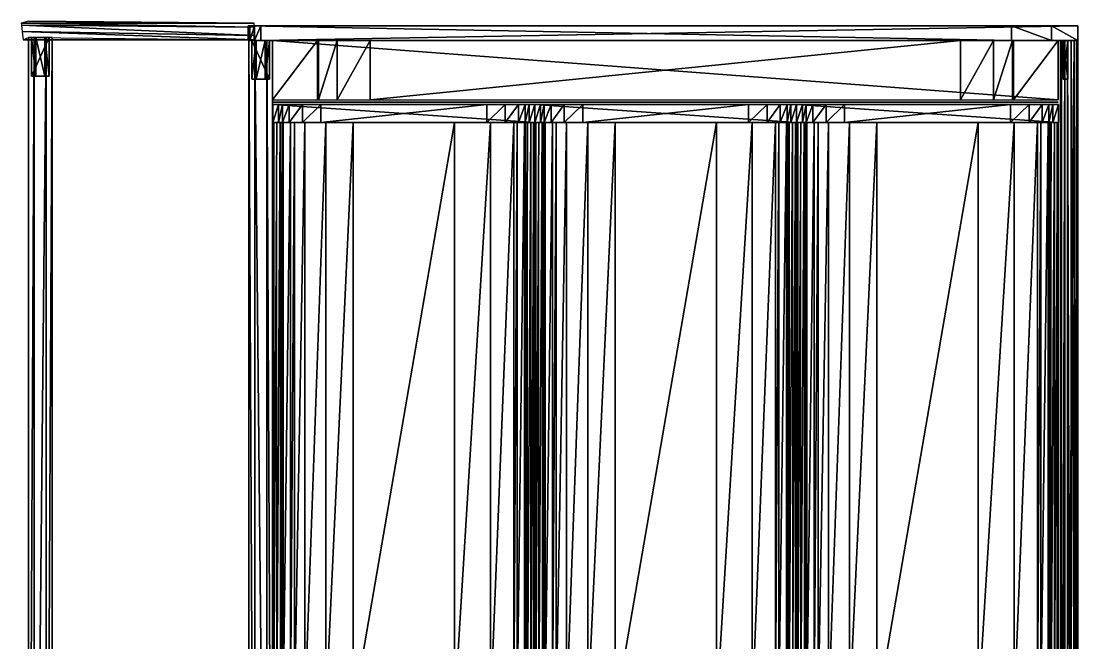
# Model space of a CAD drawing. Extents: x -2 to 354, y -420 to 0.
# Drawn here: x -2.4 to 354.2, y -209.9 to 0 of the extents above; entities that cross this region are included whole.
import ezdxf

# ---------------------------------------------------------------- set-up
doc = ezdxf.new("R2010")
doc.units = 0
doc.layers.get('0').update_dxf_attribs({"linetype": 'CONTINUOUS'})
doc.layers.add('CINZA', color=253, linetype='CONTINUOUS')
doc.layers.add('PRETO', color=253, linetype='CONTINUOUS')

# ---------------------------------------------------------------- blocks, each defined once
blk = doc.blocks.new('FGFGF')
at = {"layer": 'CINZA'}
for points in [[(8.13, -777.34, 58.08), (8.13, -578.74, 58.08), (8, -578.74, 57.09), (8.13, -777.34, 58.08)], [(8.42, -578.74, 57.09), (8.42, -777.34, 57.09), (8.29, -578.74, 58.08), (8.42, -578.74, 57.09)], [(8.29, -578.74, 58.08), (8.42, -777.34, 57.09), (8.29, -777.34, 58.08), (8.29, -578.74, 58.08)], [(8.29, -777.34, 58.08), (8.29, -578.74, 58.08), (8.58, -578.74, 59.19), (8.29, -777.34, 58.08)], [(8.29, -777.34, 58.08), (8.58, -578.74, 59.19), (8.58, -777.34, 59.19), (8.29, -777.34, 58.08)], [(8.58, -578.74, 59.19), (8.58, -777.34, 59.19), (9.57, -578.74, 59.77), (8.58, -578.74, 59.19)], [(9.57, -578.74, 59.77), (8.58, -777.34, 59.19), (9.57, -777.34, 59.77), (9.57, -578.74, 59.77)], [(9.57, -777.34, 59.77), (9.57, -578.74, 59.77), (10.7, -578.74, 59.91), (9.57, -777.34, 59.77)], [(9.57, -777.34, 59.77), (10.7, -578.74, 59.91), (10.7, -777.34, 59.91), (9.57, -777.34, 59.77)], [(10.7, -578.74, 59.91), (10.7, -777.34, 59.91), (11.3, -578.74, 59.71), (10.7, -578.74, 59.91)], [(11.3, -578.74, 59.71), (10.7, -777.34, 59.91), (11.3, -777.34, 59.71), (11.3, -578.74, 59.71)], [(11.3, -578.74, 59.71), (11.3, -777.34, 59.71), (11.69, -578.74, 59.04), (11.3, -578.74, 59.71)], [(11.69, -578.74, 59.04), (11.3, -777.34, 59.71), (11.69, -777.34, 59.04), (11.69, -578.74, 59.04)], [(11.69, -578.74, 59.04), (11.69, -777.34, 59.04), (14.17, -578.74, 40.79), (11.69, -578.74, 59.04)], [(14.17, -578.74, 40.79), (11.69, -777.34, 59.04), (14.17, -777.34, 40.79), (14.17, -578.74, 40.79)], [(14.17, -578.74, 40.79), (14.17, -777.34, 40.79), (15.49, -578.74, 31.09), (14.17, -578.74, 40.79)], [(15.49, -578.74, 31.09), (14.17, -777.34, 40.79), (15.49, -777.34, 31.09), (15.49, -578.74, 31.09)], [(15.49, -578.74, 31.09), (15.49, -777.34, 31.09), (18.96, -578.74, 22.27), (15.49, -578.74, 31.09)], [(18.96, -578.74, 22.27), (15.49, -777.34, 31.09), (18.96, -777.34, 22.27), (18.96, -578.74, 22.27)], [(18.96, -578.74, 22.27), (18.96, -777.34, 22.27), (26.1, -578.74, 16.03), (18.96, -578.74, 22.27)], [(26.1, -578.74, 16.03), (18.96, -777.34, 22.27), (26.1, -777.34, 16.03), (26.1, -578.74, 16.03)], [(26.1, -578.74, 16.03), (26.1, -777.34, 16.03), (35.31, -578.74, 13.79), (26.1, -578.74, 16.03)], [(35.31, -578.74, 13.79), (26.1, -777.34, 16.03), (35.31, -777.34, 13.79), (35.31, -578.74, 13.79)], [(35.31, -578.74, 13.79), (35.31, -777.34, 13.79), (69.51, -578.74, 13.79), (35.31, -578.74, 13.79)], [(69.51, -578.74, 13.79), (35.31, -777.34, 13.79), (69.51, -777.34, 13.79), (69.51, -578.74, 13.79)], [(69.51, -578.74, 13.79), (69.51, -777.34, 13.79), (81.63, -578.74, 17.94), (69.51, -578.74, 13.79)], [(81.63, -578.74, 17.94), (69.51, -777.34, 13.79), (81.63, -777.34, 17.94), (81.63, -578.74, 17.94)], [(81.63, -578.74, 17.94), (81.63, -777.34, 17.94), (89.52, -578.74, 28.02), (81.63, -578.74, 17.94)], [(89.52, -578.74, 28.02), (81.63, -777.34, 17.94), (89.52, -777.34, 28.03), (89.52, -578.74, 28.02)], [(89.52, -578.74, 28.02), (89.52, -777.34, 28.03), (90.65, -578.74, 40.79), (89.52, -578.74, 28.02)], [(90.65, -578.74, 40.79), (89.52, -777.34, 28.03), (90.65, -777.34, 40.79), (90.65, -578.74, 40.79)], [(90.65, -578.74, 40.79), (90.65, -777.34, 40.79), (93.13, -578.74, 59.04), (90.65, -578.74, 40.79)], [(93.13, -578.74, 59.04), (90.65, -777.34, 40.79), (93.13, -777.34, 59.04), (93.13, -578.74, 59.04)], [(93.13, -578.74, 59.04), (93.13, -777.34, 59.04), (93.52, -578.74, 59.71), (93.13, -578.74, 59.04)], [(93.52, -578.74, 59.71), (93.13, -777.34, 59.04), (93.52, -777.34, 59.71), (93.52, -578.74, 59.71)], [(93.52, -578.74, 59.71), (93.52, -777.34, 59.71), (94.12, -578.74, 59.91), (93.52, -578.74, 59.71)], [(94.12, -578.74, 59.91), (93.52, -777.34, 59.71), (94.12, -777.34, 59.91), (94.12, -578.74, 59.91)], [(94.12, -777.34, 59.91), (94.12, -578.74, 59.91), (95.25, -578.74, 59.77), (94.12, -777.34, 59.91)], [(94.12, -777.34, 59.91), (95.25, -578.74, 59.77), (95.25, -777.34, 59.77), (94.12, -777.34, 59.91)], [(95.25, -777.34, 59.77), (95.25, -578.74, 59.77), (96.18, -578.74, 59.27), (95.25, -777.34, 59.77)], [(96.18, -578.74, 59.27), (95.25, -777.34, 59.77), (96.18, -777.34, 59.27), (96.18, -578.74, 59.27)], [(96.18, -777.34, 59.27), (96.18, -578.74, 59.27), (96.53, -578.74, 58.08), (96.18, -777.34, 59.27)], [(96.18, -777.34, 59.27), (96.53, -578.74, 58.08), (96.53, -777.34, 58.08), (96.18, -777.34, 59.27)], [(96.53, -777.34, 58.08), (96.53, -578.74, 58.08), (96.4, -578.74, 57.09), (96.53, -777.34, 58.08)], [(96.53, -777.34, 58.08), (96.4, -578.74, 57.09), (96.4, -777.34, 57.09), (96.53, -777.34, 58.08)], [(96.81, -777.34, 57.09), (96.81, -578.74, 57.09), (96.68, -578.74, 58.08), (96.81, -777.34, 57.09)], [(96.68, -578.74, 58.08), (96.81, -777.34, 57.09), (96.68, -777.34, 58.08), (96.68, -578.74, 58.08)], [(96.68, -777.34, 58.08), (96.68, -578.74, 58.08), (96.97, -578.74, 59.19), (96.68, -777.34, 58.08)], [(96.68, -777.34, 58.08), (96.97, -578.74, 59.19), (96.97, -777.34, 59.19), (96.68, -777.34, 58.08)], [(96.97, -578.74, 59.19), (96.97, -777.34, 59.19), (97.96, -578.74, 59.77), (96.97, -578.74, 59.19)], [(97.96, -578.74, 59.77), (96.97, -777.34, 59.19), (97.96, -777.34, 59.77), (97.96, -578.74, 59.77)], [(97.96, -777.34, 59.77), (97.96, -578.74, 59.77), (99.09, -578.74, 59.91), (97.96, -777.34, 59.77)], [(97.96, -777.34, 59.77), (99.09, -578.74, 59.91), (99.09, -777.34, 59.91), (97.96, -777.34, 59.77)], [(99.09, -578.74, 59.91), (99.09, -777.34, 59.91), (99.69, -578.74, 59.71), (99.09, -578.74, 59.91)], [(99.69, -578.74, 59.71), (99.09, -777.34, 59.91), (99.69, -777.34, 59.71), (99.69, -578.74, 59.71)], [(99.69, -578.74, 59.71), (99.69, -777.34, 59.71), (100.08, -578.74, 59.04), (99.69, -578.74, 59.71)], [(100.08, -578.74, 59.04), (99.69, -777.34, 59.71), (100.08, -777.34, 59.04), (100.08, -578.74, 59.04)], [(100.08, -578.74, 59.04), (100.08, -777.34, 59.04), (102.56, -578.74, 40.79), (100.08, -578.74, 59.04)], [(102.56, -578.74, 40.79), (100.08, -777.34, 59.04), (102.56, -777.34, 40.79), (102.56, -578.74, 40.79)], [(102.56, -578.74, 40.79), (102.56, -777.34, 40.79), (103.88, -578.74, 31.09), (102.56, -578.74, 40.79)], [(103.88, -578.74, 31.09), (102.56, -777.34, 40.79), (103.88, -777.34, 31.09), (103.88, -578.74, 31.09)], [(103.88, -578.74, 31.09), (103.88, -777.34, 31.09), (107.35, -578.74, 22.27), (103.88, -578.74, 31.09)], [(107.35, -578.74, 22.27), (103.88, -777.34, 31.09), (107.35, -777.34, 22.27), (107.35, -578.74, 22.27)], [(107.35, -578.74, 22.27), (107.35, -777.34, 22.27), (114.49, -578.74, 16.03), (107.35, -578.74, 22.27)], [(114.49, -578.74, 16.03), (107.35, -777.34, 22.27), (114.49, -777.34, 16.03), (114.49, -578.74, 16.03)], [(114.49, -578.74, 16.03), (114.49, -777.34, 16.03), (123.7, -578.74, 13.79), (114.49, -578.74, 16.03)], [(123.7, -578.74, 13.79), (114.49, -777.34, 16.03), (123.7, -777.34, 13.79), (123.7, -578.74, 13.79)], [(123.7, -578.74, 13.79), (123.7, -777.34, 13.79), (157.9, -578.74, 13.79), (123.7, -578.74, 13.79)], [(157.9, -578.74, 13.79), (123.7, -777.34, 13.79), (157.9, -777.34, 13.79), (157.9, -578.74, 13.79)], [(157.9, -578.74, 13.79), (157.9, -777.34, 13.79), (170.02, -578.74, 17.94), (157.9, -578.74, 13.79)], [(170.02, -578.74, 17.94), (157.9, -777.34, 13.79), (170.02, -777.34, 17.94), (170.02, -578.74, 17.94)], [(170.02, -578.74, 17.94), (170.02, -777.34, 17.94), (177.91, -578.74, 28.02), (170.02, -578.74, 17.94)], [(177.91, -578.74, 28.02), (170.02, -777.34, 17.94), (177.91, -777.34, 28.03), (177.91, -578.74, 28.02)], [(177.91, -578.74, 28.02), (177.91, -777.34, 28.03), (179.04, -578.74, 40.79), (177.91, -578.74, 28.02)], [(179.04, -578.74, 40.79), (177.91, -777.34, 28.03), (179.04, -777.34, 40.79), (179.04, -578.74, 40.79)], [(179.04, -578.74, 40.79), (179.04, -777.34, 40.79), (181.52, -578.74, 59.04), (179.04, -578.74, 40.79)], [(181.52, -578.74, 59.04), (179.04, -777.34, 40.79), (181.52, -777.34, 59.04), (181.52, -578.74, 59.04)], [(181.52, -578.74, 59.04), (181.52, -777.34, 59.04), (181.91, -578.74, 59.71), (181.52, -578.74, 59.04)], [(181.52, -777.34, 59.04), (181.91, -578.74, 59.71), (181.91, -777.34, 59.71), (181.52, -777.34, 59.04)], [(181.91, -578.74, 59.71), (181.91, -777.34, 59.71), (182.51, -578.74, 59.91), (181.91, -578.74, 59.71)], [(181.91, -777.34, 59.71), (182.51, -578.74, 59.91), (182.51, -777.34, 59.91), (181.91, -777.34, 59.71)], [(182.51, -777.34, 59.91), (182.51, -578.74, 59.91), (183.64, -578.74, 59.77), (182.51, -777.34, 59.91)], [(182.51, -777.34, 59.91), (183.64, -578.74, 59.77), (183.64, -777.34, 59.77), (182.51, -777.34, 59.91)], [(183.64, -578.74, 59.77), (183.64, -777.34, 59.77), (184.57, -578.74, 59.27), (183.64, -578.74, 59.77)], [(184.57, -578.74, 59.27), (183.64, -777.34, 59.77), (184.57, -777.34, 59.27), (184.57, -578.74, 59.27)], [(184.57, -777.34, 59.27), (184.57, -578.74, 59.27), (184.92, -578.74, 58.08), (184.57, -777.34, 59.27)], [(184.57, -777.34, 59.27), (184.92, -578.74, 58.08), (184.92, -777.34, 58.08), (184.57, -777.34, 59.27)], [(184.92, -777.34, 58.08), (184.92, -578.74, 58.08), (184.79, -578.74, 57.09), (184.92, -777.34, 58.08)], [(184.79, -578.74, 57.09), (184.92, -777.34, 58.08), (184.79, -777.34, 57.09), (184.79, -578.74, 57.09)], [(185.21, -578.74, 57.09), (185.21, -777.34, 57.09), (185.08, -578.74, 58.08), (185.21, -578.74, 57.09)], [(185.08, -578.74, 58.08), (185.21, -777.34, 57.09), (185.08, -777.34, 58.08), (185.08, -578.74, 58.08)], [(185.08, -777.34, 58.08), (185.08, -578.74, 58.08), (185.37, -578.74, 59.19), (185.08, -777.34, 58.08)], [(185.08, -777.34, 58.08), (185.37, -578.74, 59.19), (185.37, -777.34, 59.19), (185.08, -777.34, 58.08)], [(185.37, -578.74, 59.19), (185.37, -777.34, 59.19), (186.36, -578.74, 59.77), (185.37, -578.74, 59.19)], [(186.36, -578.74, 59.77), (185.37, -777.34, 59.19), (186.36, -777.34, 59.77), (186.36, -578.74, 59.77)], [(186.36, -777.34, 59.77), (186.36, -578.74, 59.77), (187.49, -578.74, 59.91), (186.36, -777.34, 59.77)], [(186.36, -777.34, 59.77), (187.49, -578.74, 59.91), (187.49, -777.34, 59.91), (186.36, -777.34, 59.77)], [(187.49, -578.74, 59.91), (187.49, -777.34, 59.91), (188.09, -578.74, 59.71), (187.49, -578.74, 59.91)], [(188.09, -578.74, 59.71), (187.49, -777.34, 59.91), (188.09, -777.34, 59.71), (188.09, -578.74, 59.71)], [(188.09, -578.74, 59.71), (188.09, -777.34, 59.71), (188.48, -578.74, 59.04), (188.09, -578.74, 59.71)], [(188.48, -578.74, 59.04), (188.09, -777.34, 59.71), (188.48, -777.34, 59.04), (188.48, -578.74, 59.04)], [(188.48, -578.74, 59.04), (188.48, -777.34, 59.04), (190.96, -578.74, 40.79), (188.48, -578.74, 59.04)], [(190.96, -578.74, 40.79), (188.48, -777.34, 59.04), (190.96, -777.34, 40.79), (190.96, -578.74, 40.79)], [(190.96, -578.74, 40.79), (190.96, -777.34, 40.79), (192.28, -578.74, 31.09), (190.96, -578.74, 40.79)], [(192.28, -578.74, 31.09), (190.96, -777.34, 40.79), (192.28, -777.34, 31.09), (192.28, -578.74, 31.09)], [(192.28, -578.74, 31.09), (192.28, -777.34, 31.09), (195.75, -578.74, 22.27), (192.28, -578.74, 31.09)], [(195.75, -578.74, 22.27), (192.28, -777.34, 31.09), (195.75, -777.34, 22.27), (195.75, -578.74, 22.27)], [(195.75, -578.74, 22.27), (195.75, -777.34, 22.27), (202.89, -578.74, 16.03), (195.75, -578.74, 22.27)], [(202.89, -578.74, 16.03), (195.75, -777.34, 22.27), (202.89, -777.34, 16.03), (202.89, -578.74, 16.03)], [(202.89, -578.74, 16.03), (202.89, -777.34, 16.03), (212.1, -578.74, 13.79), (202.89, -578.74, 16.03)], [(212.1, -578.74, 13.79), (202.89, -777.34, 16.03), (212.1, -777.34, 13.79), (212.1, -578.74, 13.79)], [(212.1, -578.74, 13.79), (212.1, -777.34, 13.79), (246.3, -578.74, 13.79), (212.1, -578.74, 13.79)], [(246.3, -578.74, 13.79), (212.1, -777.34, 13.79), (246.3, -777.34, 13.79), (246.3, -578.74, 13.79)], [(246.3, -578.74, 13.79), (246.3, -777.34, 13.79), (258.42, -578.74, 17.94), (246.3, -578.74, 13.79)], [(258.42, -578.74, 17.94), (246.3, -777.34, 13.79), (258.42, -777.34, 17.94), (258.42, -578.74, 17.94)], [(258.42, -578.74, 17.94), (258.42, -777.34, 17.94), (266.31, -578.74, 28.02), (258.42, -578.74, 17.94)], [(266.31, -578.74, 28.02), (258.42, -777.34, 17.94), (266.31, -777.34, 28.03), (266.31, -578.74, 28.02)], [(266.31, -578.74, 28.02), (266.31, -777.34, 28.03), (267.44, -578.74, 40.79), (266.31, -578.74, 28.02)], [(267.44, -578.74, 40.79), (266.31, -777.34, 28.03), (267.44, -777.34, 40.79), (267.44, -578.74, 40.79)], [(267.44, -578.74, 40.79), (267.44, -777.34, 40.79), (269.92, -578.74, 59.04), (267.44, -578.74, 40.79)], [(269.92, -578.74, 59.04), (267.44, -777.34, 40.79), (269.92, -777.34, 59.04), (269.92, -578.74, 59.04)], [(269.92, -578.74, 59.04), (269.92, -777.34, 59.04), (270.31, -578.74, 59.71), (269.92, -578.74, 59.04)], [(270.31, -578.74, 59.71), (269.92, -777.34, 59.04), (270.31, -777.34, 59.71), (270.31, -578.74, 59.71)], [(270.31, -578.74, 59.71), (270.31, -777.34, 59.71), (270.91, -578.74, 59.91), (270.31, -578.74, 59.71)], [(270.91, -578.74, 59.91), (270.31, -777.34, 59.71), (270.91, -777.34, 59.91), (270.91, -578.74, 59.91)], [(270.91, -777.34, 59.91), (270.91, -578.74, 59.91), (272.04, -578.74, 59.77), (270.91, -777.34, 59.91)], [(270.91, -777.34, 59.91), (272.04, -578.74, 59.77), (272.04, -777.34, 59.77), (270.91, -777.34, 59.91)], [(272.04, -777.34, 59.77), (272.04, -578.74, 59.77), (272.97, -578.74, 59.27), (272.04, -777.34, 59.77)], [(272.97, -578.74, 59.27), (272.04, -777.34, 59.77), (272.97, -777.34, 59.27), (272.97, -578.74, 59.27)], [(272.97, -777.34, 59.27), (272.97, -578.74, 59.27), (273.32, -578.74, 58.08), (272.97, -777.34, 59.27)], [(272.97, -777.34, 59.27), (273.32, -578.74, 58.08), (273.32, -777.34, 58.08), (272.97, -777.34, 59.27)], [(273.32, -777.34, 58.08), (273.32, -578.74, 58.08), (273.19, -578.74, 57.09), (273.32, -777.34, 58.08)], [(273.32, -777.34, 58.08), (273.19, -578.74, 57.09), (273.19, -777.34, 57.09), (273.32, -777.34, 58.08)]]:
    blk.add_3dface(points, dxfattribs=at)
at = {"layer": 'PRETO'}
for points in [[(8.21, -572.74, 54.2), (96.61, -572.74, 54.2), (10.15, -572.74, 40.37), (8.21, -572.74, 54.2)], [(8.21, -572.74, 60.3), (96.61, -572.74, 60.3), (96.61, -572.74, 54.2), (8.21, -572.74, 60.3)], [(8.21, -572.74, 60.3), (96.61, -572.74, 54.2), (8.21, -572.74, 54.2), (8.21, -572.74, 60.3)], [(8.21, -578.74, 60.3), (8.21, -572.74, 60.3), (8.21, -572.74, 54.2), (8.21, -578.74, 60.3)], [(8.21, -578.74, 60.3), (8.21, -572.74, 54.2), (8.21, -578.74, 54.2), (8.21, -578.74, 60.3)], [(8.21, -578.74, 54.2), (8.21, -572.74, 54.2), (10.15, -572.74, 40.37), (8.21, -578.74, 54.2)], [(8.21, -578.74, 54.2), (10.15, -572.74, 40.37), (10.15, -578.74, 40.37), (8.21, -578.74, 54.2)], [(96.61, -578.74, 60.3), (96.61, -572.74, 60.3), (8.21, -572.74, 60.3), (96.61, -578.74, 60.3)], [(96.61, -578.74, 60.3), (8.21, -572.74, 60.3), (8.21, -578.74, 60.3), (96.61, -578.74, 60.3)], [(8.21, -578.74, 54.2), (8.21, -572.74, 54.2), (8.21, -572.74, 60.3), (8.21, -578.74, 54.2)], [(8.21, -578.74, 54.2), (8.21, -572.74, 60.3), (8.21, -578.74, 60.3), (8.21, -578.74, 54.2)], [(10.15, -572.74, 40.37), (94.67, -572.74, 40.37), (93.38, -572.74, 31.2), (10.15, -572.74, 40.37)], [(10.15, -572.74, 40.37), (93.38, -572.74, 31.2), (11.44, -572.74, 31.2), (10.15, -572.74, 40.37)], [(10.15, -572.74, 40.37), (96.61, -572.74, 54.2), (94.67, -572.74, 40.37), (10.15, -572.74, 40.37)], [(10.15, -578.74, 40.37), (10.15, -572.74, 40.37), (11.44, -572.74, 31.2), (10.15, -578.74, 40.37)], [(10.15, -578.74, 40.37), (11.44, -572.74, 31.2), (11.44, -578.74, 31.2), (10.15, -578.74, 40.37)], [(11.44, -578.74, 31.2), (11.44, -572.74, 31.2), (13.72, -572.74, 23.71), (11.44, -578.74, 31.2)], [(11.44, -578.74, 31.2), (13.72, -572.74, 23.71), (13.72, -578.74, 23.71), (11.44, -578.74, 31.2)], [(11.44, -572.74, 31.2), (93.38, -572.74, 31.2), (13.72, -572.74, 23.71), (11.44, -572.74, 31.2)], [(13.72, -578.74, 23.71), (13.72, -572.74, 23.71), (18.18, -572.74, 17.28), (13.72, -578.74, 23.71)], [(13.72, -578.74, 23.71), (18.18, -572.74, 17.28), (18.18, -578.74, 17.28), (13.72, -578.74, 23.71)], [(13.72, -572.74, 23.71), (93.38, -572.74, 31.2), (91.1, -572.74, 23.71), (13.72, -572.74, 23.71)], [(13.72, -572.74, 23.71), (91.1, -572.74, 23.71), (18.18, -572.74, 17.28), (13.72, -572.74, 23.71)], [(18.18, -578.74, 17.28), (18.18, -572.74, 17.28), (24.41, -572.74, 12.54), (18.18, -578.74, 17.28)], [(18.18, -578.74, 17.28), (24.41, -572.74, 12.54), (24.41, -578.74, 12.54), (18.18, -578.74, 17.28)], [(18.18, -572.74, 17.28), (91.1, -572.74, 23.71), (86.64, -572.74, 17.28), (18.18, -572.74, 17.28)], [(18.18, -572.74, 17.28), (86.64, -572.74, 17.28), (24.41, -572.74, 12.54), (18.18, -572.74, 17.28)], [(24.41, -578.74, 12.54), (24.41, -572.74, 12.54), (80.41, -572.74, 12.54), (24.41, -578.74, 12.54)], [(24.41, -578.74, 12.54), (80.41, -572.74, 12.54), (80.41, -578.74, 12.54), (24.41, -578.74, 12.54)], [(24.41, -572.74, 12.54), (86.64, -572.74, 17.28), (80.41, -572.74, 12.54), (24.41, -572.74, 12.54)], [(80.41, -578.74, 12.54), (80.41, -572.74, 12.54), (86.64, -572.74, 17.28), (80.41, -578.74, 12.54)], [(80.41, -578.74, 12.54), (86.64, -572.74, 17.28), (86.64, -578.74, 17.28), (80.41, -578.74, 12.54)], [(86.64, -578.74, 17.28), (86.64, -572.74, 17.28), (91.1, -572.74, 23.71), (86.64, -578.74, 17.28)], [(86.64, -578.74, 17.28), (91.1, -572.74, 23.71), (91.1, -578.74, 23.71), (86.64, -578.74, 17.28)], [(91.1, -578.74, 23.71), (91.1, -572.74, 23.71), (93.38, -572.74, 31.2), (91.1, -578.74, 23.71)], [(91.1, -578.74, 23.71), (93.38, -572.74, 31.2), (93.38, -578.74, 31.2), (91.1, -578.74, 23.71)], [(93.38, -578.74, 31.2), (93.38, -572.74, 31.2), (94.67, -572.74, 40.37), (93.38, -578.74, 31.2)], [(93.38, -578.74, 31.2), (94.67, -572.74, 40.37), (94.67, -578.74, 40.37), (93.38, -578.74, 31.2)], [(94.67, -578.74, 40.37), (94.67, -572.74, 40.37), (96.61, -572.74, 54.2), (94.67, -578.74, 40.37)], [(94.67, -578.74, 40.37), (96.61, -572.74, 54.2), (96.61, -578.74, 54.2), (94.67, -578.74, 40.37)], [(96.6, -572.74, 54.2), (185, -572.74, 54.2), (98.54, -572.74, 40.37), (96.6, -572.74, 54.2)], [(96.6, -572.74, 60.3), (185, -572.74, 60.3), (185, -572.74, 54.2), (96.6, -572.74, 60.3)], [(96.6, -572.74, 60.3), (185, -572.74, 54.2), (96.6, -572.74, 54.2), (96.6, -572.74, 60.3)], [(96.6, -578.74, 54.2), (96.6, -572.74, 54.2), (96.6, -572.74, 60.3), (96.6, -578.74, 54.2)], [(96.6, -578.74, 54.2), (96.6, -572.74, 60.3), (96.6, -578.74, 60.3), (96.6, -578.74, 54.2)], [(96.6, -578.74, 60.3), (96.6, -572.74, 60.3), (96.6, -572.74, 54.2), (96.6, -578.74, 60.3)], [(96.6, -578.74, 60.3), (96.6, -572.74, 54.2), (96.6, -578.74, 54.2), (96.6, -578.74, 60.3)], [(96.6, -578.74, 54.2), (96.6, -572.74, 54.2), (98.54, -572.74, 40.37), (96.6, -578.74, 54.2)], [(96.6, -578.74, 54.2), (98.54, -572.74, 40.37), (98.54, -578.74, 40.37), (96.6, -578.74, 54.2)], [(185, -578.74, 60.3), (185, -572.74, 60.3), (96.6, -572.74, 60.3), (185, -578.74, 60.3)], [(185, -578.74, 60.3), (96.6, -572.74, 60.3), (96.6, -578.74, 60.3), (185, -578.74, 60.3)], [(96.61, -578.74, 54.2), (96.61, -572.74, 54.2), (96.61, -572.74, 60.3), (96.61, -578.74, 54.2)], [(96.61, -578.74, 54.2), (96.61, -572.74, 60.3), (96.61, -578.74, 60.3), (96.61, -578.74, 54.2)], [(98.54, -572.74, 40.37), (183.06, -572.74, 40.37), (181.77, -572.74, 31.2), (98.54, -572.74, 40.37)], [(98.54, -572.74, 40.37), (181.77, -572.74, 31.2), (99.83, -572.74, 31.2), (98.54, -572.74, 40.37)], [(98.54, -572.74, 40.37), (185, -572.74, 54.2), (183.06, -572.74, 40.37), (98.54, -572.74, 40.37)], [(98.54, -578.74, 40.37), (98.54, -572.74, 40.37), (99.83, -572.74, 31.2), (98.54, -578.74, 40.37)], [(98.54, -578.74, 40.37), (99.83, -572.74, 31.2), (99.83, -578.74, 31.2), (98.54, -578.74, 40.37)], [(99.83, -578.74, 31.2), (99.83, -572.74, 31.2), (102.11, -572.74, 23.71), (99.83, -578.74, 31.2)], [(99.83, -578.74, 31.2), (102.11, -572.74, 23.71), (102.11, -578.74, 23.71), (99.83, -578.74, 31.2)], [(99.83, -572.74, 31.2), (181.77, -572.74, 31.2), (102.11, -572.74, 23.71), (99.83, -572.74, 31.2)], [(102.11, -578.74, 23.71), (102.11, -572.74, 23.71), (106.57, -572.74, 17.28), (102.11, -578.74, 23.71)], [(102.11, -578.74, 23.71), (106.57, -572.74, 17.28), (106.57, -578.74, 17.28), (102.11, -578.74, 23.71)], [(102.11, -572.74, 23.71), (181.77, -572.74, 31.2), (179.49, -572.74, 23.71), (102.11, -572.74, 23.71)], [(102.11, -572.74, 23.71), (179.49, -572.74, 23.71), (106.57, -572.74, 17.28), (102.11, -572.74, 23.71)], [(106.57, -578.74, 17.28), (106.57, -572.74, 17.28), (112.8, -572.74, 12.54), (106.57, -578.74, 17.28)], [(106.57, -578.74, 17.28), (112.8, -572.74, 12.54), (112.8, -578.74, 12.54), (106.57, -578.74, 17.28)], [(106.57, -572.74, 17.28), (179.49, -572.74, 23.71), (175.03, -572.74, 17.28), (106.57, -572.74, 17.28)], [(106.57, -572.74, 17.28), (175.03, -572.74, 17.28), (112.8, -572.74, 12.54), (106.57, -572.74, 17.28)], [(112.8, -578.74, 12.54), (112.8, -572.74, 12.54), (168.8, -572.74, 12.54), (112.8, -578.74, 12.54)], [(112.8, -578.74, 12.54), (168.8, -572.74, 12.54), (168.8, -578.74, 12.54), (112.8, -578.74, 12.54)], [(112.8, -572.74, 12.54), (175.03, -572.74, 17.28), (168.8, -572.74, 12.54), (112.8, -572.74, 12.54)], [(168.8, -578.74, 12.54), (168.8, -572.74, 12.54), (175.03, -572.74, 17.28), (168.8, -578.74, 12.54)], [(168.8, -578.74, 12.54), (175.03, -572.74, 17.28), (175.03, -578.74, 17.28), (168.8, -578.74, 12.54)], [(175.03, -578.74, 17.28), (175.03, -572.74, 17.28), (179.49, -572.74, 23.71), (175.03, -578.74, 17.28)], [(175.03, -578.74, 17.28), (179.49, -572.74, 23.71), (179.49, -578.74, 23.71), (175.03, -578.74, 17.28)], [(179.49, -578.74, 23.71), (179.49, -572.74, 23.71), (181.77, -572.74, 31.2), (179.49, -578.74, 23.71)], [(179.49, -578.74, 23.71), (181.77, -572.74, 31.2), (181.77, -578.74, 31.2), (179.49, -578.74, 23.71)], [(181.77, -578.74, 31.2), (181.77, -572.74, 31.2), (183.06, -572.74, 40.37), (181.77, -578.74, 31.2)], [(181.77, -578.74, 31.2), (183.06, -572.74, 40.37), (183.06, -578.74, 40.37), (181.77, -578.74, 31.2)], [(183.06, -578.74, 40.37), (183.06, -572.74, 40.37), (185, -572.74, 54.2), (183.06, -578.74, 40.37)], [(183.06, -578.74, 40.37), (185, -572.74, 54.2), (185, -578.74, 54.2), (183.06, -578.74, 40.37)], [(185, -572.74, 54.2), (273.4, -572.74, 54.2), (186.94, -572.74, 40.37), (185, -572.74, 54.2)], [(185, -572.74, 60.3), (273.4, -572.74, 60.3), (273.4, -572.74, 54.2), (185, -572.74, 60.3)], [(185, -572.74, 60.3), (273.4, -572.74, 54.2), (185, -572.74, 54.2), (185, -572.74, 60.3)], [(185, -578.74, 60.3), (185, -572.74, 60.3), (185, -572.74, 54.2), (185, -578.74, 60.3)], [(185, -578.74, 60.3), (185, -572.74, 54.2), (185, -578.74, 54.2), (185, -578.74, 60.3)], [(185, -578.74, 54.2), (185, -572.74, 54.2), (186.94, -572.74, 40.37), (185, -578.74, 54.2)], [(185, -578.74, 54.2), (186.94, -572.74, 40.37), (186.94, -578.74, 40.37), (185, -578.74, 54.2)], [(273.4, -578.74, 60.3), (273.4, -572.74, 60.3), (185, -572.74, 60.3), (273.4, -578.74, 60.3)], [(273.4, -578.74, 60.3), (185, -572.74, 60.3), (185, -578.74, 60.3), (273.4, -578.74, 60.3)], [(185, -578.74, 54.2), (185, -572.74, 54.2), (185, -572.74, 60.3), (185, -578.74, 54.2)], [(185, -578.74, 54.2), (185, -572.74, 60.3), (185, -578.74, 60.3), (185, -578.74, 54.2)], [(186.94, -572.74, 40.37), (271.46, -572.74, 40.37), (270.17, -572.74, 31.2), (186.94, -572.74, 40.37)], [(186.94, -572.74, 40.37), (270.17, -572.74, 31.2), (188.23, -572.74, 31.2), (186.94, -572.74, 40.37)], [(186.94, -572.74, 40.37), (273.4, -572.74, 54.2), (271.46, -572.74, 40.37), (186.94, -572.74, 40.37)], [(186.94, -578.74, 40.37), (186.94, -572.74, 40.37), (188.23, -572.74, 31.2), (186.94, -578.74, 40.37)], [(186.94, -578.74, 40.37), (188.23, -572.74, 31.2), (188.23, -578.74, 31.2), (186.94, -578.74, 40.37)], [(188.23, -578.74, 31.2), (188.23, -572.74, 31.2), (190.51, -572.74, 23.71), (188.23, -578.74, 31.2)], [(188.23, -578.74, 31.2), (190.51, -572.74, 23.71), (190.51, -578.74, 23.71), (188.23, -578.74, 31.2)], [(188.23, -572.74, 31.2), (270.17, -572.74, 31.2), (190.51, -572.74, 23.71), (188.23, -572.74, 31.2)], [(190.51, -578.74, 23.71), (190.51, -572.74, 23.71), (194.97, -572.74, 17.28), (190.51, -578.74, 23.71)], [(190.51, -578.74, 23.71), (194.97, -572.74, 17.28), (194.97, -578.74, 17.28), (190.51, -578.74, 23.71)], [(190.51, -572.74, 23.71), (270.17, -572.74, 31.2), (267.89, -572.74, 23.71), (190.51, -572.74, 23.71)], [(190.51, -572.74, 23.71), (267.89, -572.74, 23.71), (194.97, -572.74, 17.28), (190.51, -572.74, 23.71)], [(194.97, -578.74, 17.28), (194.97, -572.74, 17.28), (201.2, -572.74, 12.54), (194.97, -578.74, 17.28)], [(194.97, -578.74, 17.28), (201.2, -572.74, 12.54), (201.2, -578.74, 12.54), (194.97, -578.74, 17.28)], [(194.97, -572.74, 17.28), (267.89, -572.74, 23.71), (263.43, -572.74, 17.28), (194.97, -572.74, 17.28)], [(194.97, -572.74, 17.28), (263.43, -572.74, 17.28), (201.2, -572.74, 12.54), (194.97, -572.74, 17.28)], [(201.2, -578.74, 12.54), (201.2, -572.74, 12.54), (257.2, -572.74, 12.54), (201.2, -578.74, 12.54)], [(201.2, -578.74, 12.54), (257.2, -572.74, 12.54), (257.2, -578.74, 12.54), (201.2, -578.74, 12.54)], [(201.2, -572.74, 12.54), (263.43, -572.74, 17.28), (257.2, -572.74, 12.54), (201.2, -572.74, 12.54)], [(257.2, -578.74, 12.54), (257.2, -572.74, 12.54), (263.43, -572.74, 17.28), (257.2, -578.74, 12.54)], [(257.2, -578.74, 12.54), (263.43, -572.74, 17.28), (263.43, -578.74, 17.28), (257.2, -578.74, 12.54)], [(263.43, -578.74, 17.28), (263.43, -572.74, 17.28), (267.89, -572.74, 23.71), (263.43, -578.74, 17.28)], [(263.43, -578.74, 17.28), (267.89, -572.74, 23.71), (267.89, -578.74, 23.71), (263.43, -578.74, 17.28)], [(267.89, -578.74, 23.71), (267.89, -572.74, 23.71), (270.17, -572.74, 31.2), (267.89, -578.74, 23.71)], [(267.89, -578.74, 23.71), (270.17, -572.74, 31.2), (270.17, -578.74, 31.2), (267.89, -578.74, 23.71)], [(270.17, -578.74, 31.2), (270.17, -572.74, 31.2), (271.46, -572.74, 40.37), (270.17, -578.74, 31.2)], [(270.17, -578.74, 31.2), (271.46, -572.74, 40.37), (271.46, -578.74, 40.37), (270.17, -578.74, 31.2)], [(271.46, -578.74, 40.37), (271.46, -572.74, 40.37), (273.4, -572.74, 54.2), (271.46, -578.74, 40.37)], [(271.46, -578.74, 40.37), (273.4, -572.74, 54.2), (273.4, -578.74, 54.2), (271.46, -578.74, 40.37)], [(273.4, -578.74, 54.2), (273.4, -572.74, 54.2), (273.4, -572.74, 60.3), (273.4, -578.74, 54.2)], [(273.4, -578.74, 54.2), (273.4, -572.74, 60.3), (273.4, -578.74, 60.3), (273.4, -578.74, 54.2)], [(96.61, -578.74, 54.2), (8.21, -578.74, 54.2), (10.15, -578.74, 40.37), (96.61, -578.74, 54.2)], [(96.61, -578.74, 60.3), (8.21, -578.74, 60.3), (96.61, -578.74, 54.2), (96.61, -578.74, 60.3)], [(96.61, -578.74, 54.2), (8.21, -578.74, 60.3), (8.21, -578.74, 54.2), (96.61, -578.74, 54.2)], [(94.67, -578.74, 40.37), (10.15, -578.74, 40.37), (93.38, -578.74, 31.2), (94.67, -578.74, 40.37)], [(93.38, -578.74, 31.2), (10.15, -578.74, 40.37), (11.44, -578.74, 31.2), (93.38, -578.74, 31.2)], [(96.61, -578.74, 54.2), (10.15, -578.74, 40.37), (94.67, -578.74, 40.37), (96.61, -578.74, 54.2)], [(93.38, -578.74, 31.2), (11.44, -578.74, 31.2), (13.72, -578.74, 23.71), (93.38, -578.74, 31.2)], [(93.38, -578.74, 31.2), (13.72, -578.74, 23.71), (91.1, -578.74, 23.71), (93.38, -578.74, 31.2)], [(91.1, -578.74, 23.71), (13.72, -578.74, 23.71), (18.18, -578.74, 17.28), (91.1, -578.74, 23.71)], [(91.1, -578.74, 23.71), (18.18, -578.74, 17.28), (86.64, -578.74, 17.28), (91.1, -578.74, 23.71)], [(86.64, -578.74, 17.28), (18.18, -578.74, 17.28), (24.41, -578.74, 12.54), (86.64, -578.74, 17.28)], [(86.64, -578.74, 17.28), (24.41, -578.74, 12.54), (80.41, -578.74, 12.54), (86.64, -578.74, 17.28)], [(185, -578.74, 54.2), (96.6, -578.74, 54.2), (98.54, -578.74, 40.37), (185, -578.74, 54.2)], [(185, -578.74, 60.3), (96.6, -578.74, 60.3), (185, -578.74, 54.2), (185, -578.74, 60.3)], [(185, -578.74, 54.2), (96.6, -578.74, 60.3), (96.6, -578.74, 54.2), (185, -578.74, 54.2)], [(183.06, -578.74, 40.37), (98.54, -578.74, 40.37), (181.77, -578.74, 31.2), (183.06, -578.74, 40.37)], [(181.77, -578.74, 31.2), (98.54, -578.74, 40.37), (99.83, -578.74, 31.2), (181.77, -578.74, 31.2)], [(185, -578.74, 54.2), (98.54, -578.74, 40.37), (183.06, -578.74, 40.37), (185, -578.74, 54.2)], [(181.77, -578.74, 31.2), (99.83, -578.74, 31.2), (102.11, -578.74, 23.71), (181.77, -578.74, 31.2)], [(181.77, -578.74, 31.2), (102.11, -578.74, 23.71), (179.49, -578.74, 23.71), (181.77, -578.74, 31.2)], [(179.49, -578.74, 23.71), (102.11, -578.74, 23.71), (106.57, -578.74, 17.28), (179.49, -578.74, 23.71)], [(179.49, -578.74, 23.71), (106.57, -578.74, 17.28), (175.03, -578.74, 17.28), (179.49, -578.74, 23.71)], [(175.03, -578.74, 17.28), (106.57, -578.74, 17.28), (112.8, -578.74, 12.54), (175.03, -578.74, 17.28)], [(175.03, -578.74, 17.28), (112.8, -578.74, 12.54), (168.8, -578.74, 12.54), (175.03, -578.74, 17.28)], [(273.4, -578.74, 54.2), (185, -578.74, 54.2), (186.94, -578.74, 40.37), (273.4, -578.74, 54.2)], [(273.4, -578.74, 60.3), (185, -578.74, 60.3), (273.4, -578.74, 54.2), (273.4, -578.74, 60.3)], [(273.4, -578.74, 54.2), (185, -578.74, 60.3), (185, -578.74, 54.2), (273.4, -578.74, 54.2)], [(271.46, -578.74, 40.37), (186.94, -578.74, 40.37), (270.17, -578.74, 31.2), (271.46, -578.74, 40.37)], [(270.17, -578.74, 31.2), (186.94, -578.74, 40.37), (188.23, -578.74, 31.2), (270.17, -578.74, 31.2)], [(273.4, -578.74, 54.2), (186.94, -578.74, 40.37), (271.46, -578.74, 40.37), (273.4, -578.74, 54.2)], [(270.17, -578.74, 31.2), (188.23, -578.74, 31.2), (190.51, -578.74, 23.71), (270.17, -578.74, 31.2)], [(270.17, -578.74, 31.2), (190.51, -578.74, 23.71), (267.89, -578.74, 23.71), (270.17, -578.74, 31.2)], [(267.89, -578.74, 23.71), (190.51, -578.74, 23.71), (194.97, -578.74, 17.28), (267.89, -578.74, 23.71)], [(267.89, -578.74, 23.71), (194.97, -578.74, 17.28), (263.43, -578.74, 17.28), (267.89, -578.74, 23.71)], [(263.43, -578.74, 17.28), (194.97, -578.74, 17.28), (201.2, -578.74, 12.54), (263.43, -578.74, 17.28)], [(263.43, -578.74, 17.28), (201.2, -578.74, 12.54), (257.2, -578.74, 12.54), (263.43, -578.74, 17.28)]]:
    blk.add_3dface(points, dxfattribs=at)

msp = doc.modelspace()

# ---------------------------------------------------------------- linework, layer by layer
at = {"layer": 'CINZA'}
for points in [[(0, -5.555125), (0, -413.5551), (0, -5.555125, 60), (0, -5.555125)], [(0, -5.555125, 60), (0, -413.5551), (0, -413.5551, 60), (0, -5.555125, 60)], [(0, -5.555125, 60), (0, -413.5551, 60), (2, -5.555125, 63.46), (0, -5.555125, 60)], [(2, -5.555125, 63.46), (0, -413.5551, 60), (2, -413.5551, 63.46), (2, -5.555125, 63.46)], [(2, -5.555125, 63.46), (2, -413.5551, 63.46), (6, -5.555125, 63.46), (2, -5.555125, 63.46)], [(6, -5.555125, 63.46), (2, -413.5551, 63.46), (6, -413.5551, 63.46), (6, -5.555125, 63.46)], [(6, -5.555125, 63.46), (6, -413.5551, 63.46), (8, -5.555125, 60), (6, -5.555125, 63.46)], [(8, -5.555125, 60), (6, -413.5551, 63.46), (8, -413.5551, 60), (8, -5.555125, 60)], [(8, -5.555125, 60), (8, -413.5551, 60), (8, -5.555125), (8, -5.555125, 60)], [(8, -5.555125), (8, -413.5551, 60), (8, -413.5551), (8, -5.555125)], [(76.42895, -414.5551, 63.46), (76.42895, -6.555125, 63.46), (74.42895, -6.555125, 60), (76.42895, -414.5551, 63.46)], [(76.42895, -414.5551, 63.46), (74.42895, -6.555125, 60), (74.42895, -414.5551, 60), (76.42895, -414.5551, 63.46)], [(74.42895, -414.5551, 60), (74.42895, -6.555125, 60), (74.42895, -6.555125), (74.42895, -414.5551, 60)], [(74.42895, -414.5551, 60), (74.42895, -6.555125), (74.42895, -414.5551), (74.42895, -414.5551, 60)], [(80.42895, -414.5551, 63.46), (80.42895, -6.555125, 63.46), (76.42895, -6.555125, 63.46), (80.42895, -414.5551, 63.46)], [(80.42895, -414.5551, 63.46), (76.42895, -6.555125, 63.46), (76.42895, -414.5551, 63.46), (80.42895, -414.5551, 63.46)], [(82.42895, -414.5551, 60), (82.42895, -6.555125, 60), (80.42895, -6.555125, 63.46), (82.42895, -414.5551, 60)], [(82.42895, -414.5551, 60), (80.42895, -6.555125, 63.46), (80.42895, -414.5551, 63.46), (82.42895, -414.5551, 60)], [(82.42895, -6.555125), (82.42895, -414.5551), (82.42895, -6.555125, 60), (82.42895, -6.555125)], [(82.42895, -6.555125, 60), (82.42895, -414.5551), (82.42895, -414.5551, 60), (82.42895, -6.555125, 60)], [(348.3289, -6.555125, 42.75), (348.3289, -414.5551, 42.75), (348.3289, -6.555125, 61.18), (348.3289, -6.555125, 42.75)], [(348.3289, -6.555125, 61.18), (348.3289, -414.5551, 42.75), (348.3289, -414.5551, 61.18), (348.3289, -6.555125, 61.18)], [(348.3289, -6.555125, 61.18), (348.3289, -414.5551, 61.18), (348.739, -6.555125, 62.4), (348.3289, -6.555125, 61.18)], [(348.739, -6.555125, 62.4), (348.3289, -414.5551, 61.18), (348.739, -414.5551, 62.4), (348.739, -6.555125, 62.4)], [(348.739, -6.555125, 62.4), (348.739, -414.5551, 62.4), (349.8088, -6.555125, 63.11), (348.739, -6.555125, 62.4)], [(349.8088, -6.555125, 63.11), (348.739, -414.5551, 62.4), (349.8088, -414.5551, 63.11), (349.8088, -6.555125, 63.11)], [(349.8088, -6.555125, 63.11), (349.8088, -414.5551, 63.11), (352.929, -6.555125, 63.9), (349.8088, -6.555125, 63.11)], [(352.929, -6.555125, 63.9), (349.8088, -414.5551, 63.11), (352.929, -414.5551, 63.9), (352.929, -6.555125, 63.9)], [(351.929, -6.555125, 46.9), (351.929, -414.5551, 46.9), (350.7289, -6.555125, 46.9), (351.929, -6.555125, 46.9)], [(350.7289, -6.555125, 46.9), (351.929, -414.5551, 46.9), (350.7289, -414.5551, 46.9), (350.7289, -6.555125, 46.9)], [(350.7289, -6.555125, 46.9), (350.7289, -414.5551, 46.9), (350.7289, -6.555125, 40.9), (350.7289, -6.555125, 46.9)], [(350.7289, -6.555125, 40.9), (350.7289, -414.5551, 46.9), (350.7289, -414.5551, 40.9), (350.7289, -6.555125, 40.9)], [(353.8189, -6.555125, 59.9), (353.8189, -414.5551, 59.9), (351.929, -6.555125, 60.2), (353.8189, -6.555125, 59.9)], [(351.929, -6.555125, 60.2), (353.8189, -414.5551, 59.9), (351.929, -414.5551, 60.2), (351.929, -6.555125, 60.2)], [(351.929, -6.555125, 60.2), (351.929, -414.5551, 60.2), (351.929, -6.555125, 46.9), (351.929, -6.555125, 60.2)], [(351.929, -6.555125, 46.9), (351.929, -414.5551, 60.2), (351.929, -414.5551, 46.9), (351.929, -6.555125, 46.9)], [(352.929, -6.555125, 63.9), (352.929, -414.5551, 63.9), (353.719, -6.555125, 63.63), (352.929, -6.555125, 63.9)], [(353.719, -6.555125, 63.63), (352.929, -414.5551, 63.9), (353.719, -414.5551, 63.63), (353.719, -6.555125, 63.63)], [(353.719, -6.555125, 63.63), (353.719, -414.5551, 63.63), (354.2289, -6.555125, 62.6), (353.719, -6.555125, 63.63)], [(354.2289, -6.555125, 62.6), (353.719, -414.5551, 63.63), (354.2289, -414.5551, 62.6), (354.2289, -6.555125, 62.6)], [(354.2289, -6.555125, 62.6), (354.2289, -414.5551, 62.6), (353.8189, -6.555125, 59.9), (354.2289, -6.555125, 62.6)], [(353.8189, -6.555125, 59.9), (354.2289, -414.5551, 62.6), (353.8189, -414.5551, 59.9), (353.8189, -6.555125, 59.9)]]:
    msp.add_3dface(points, dxfattribs=at)
at = {"layer": 'PRETO'}
for points in [[(-2.445121, -0.676524, 61.58), (76.22895, -0.676524, 61.58), (0, 0), (-2.445121, -0.676524, 61.58)], [(0, 0), (76.22895, -0.676524, 61.58), (76.22895, -0.676524, 0.58), (0, 0)], [(-2.359217, -1.383535, 61.58), (76.22895, -2.076524, 64), (-2.445121, -0.676524, 61.58), (-2.359217, -1.383535, 61.58)], [(-2.445121, -0.676524, 61.58), (76.22895, -2.076524, 64), (76.22895, -0.676524, 61.58), (-2.445121, -0.676524, 61.58)], [(-2.10491, -3.476524, 61.58), (76.22895, -4.876524, 64), (-2.359217, -1.383535, 61.58), (-2.10491, -3.476524, 61.58)], [(-2.359217, -1.383535, 61.58), (76.22895, -4.876524, 64), (76.22895, -2.076524, 64), (-2.359217, -1.383535, 61.58)], [(-1.764699, -6.276524, 61.58), (76.22895, -6.276524, 61.58), (-2.10491, -3.476524, 61.58), (-1.764699, -6.276524, 61.58)], [(-2.10491, -3.476524, 61.58), (76.22895, -6.276524, 61.58), (76.22895, -4.876524, 64), (-2.10491, -3.476524, 61.58)], [(74.22895, -1.555125), (74.22895, -1.555125, 60), (331.7888, -1.555125), (74.22895, -1.555125)], [(331.7888, -1.555125), (74.22895, -1.555125, 60), (345.2888, -1.555125, 13.5), (331.7888, -1.555125)], [(74.78895, -6.555125, 62.1), (74.78895, -1.555125, 62.1), (74.22895, -6.555125, 60), (74.78895, -6.555125, 62.1)], [(74.22895, -6.555125, 60), (74.78895, -1.555125, 62.1), (74.22895, -1.555125, 60), (74.22895, -6.555125, 60)], [(74.22895, -6.555125, 60), (74.22895, -1.555125, 60), (74.22895, -6.555125), (74.22895, -6.555125, 60)], [(74.22895, -6.555125), (74.22895, -1.555125, 60), (74.22895, -1.555125), (74.22895, -6.555125)], [(74.22895, -6.555125), (74.22895, -1.555125), (331.7888, -6.555125), (74.22895, -6.555125)], [(331.7888, -6.555125), (74.22895, -1.555125), (331.7888, -1.555125), (331.7888, -6.555125)], [(74.78895, -1.555125, 62.1), (348.269, -1.555125, 30.4), (74.22895, -1.555125, 60), (74.78895, -1.555125, 62.1)], [(74.22895, -1.555125, 60), (348.269, -1.555125, 30.4), (345.2888, -1.555125, 13.5), (74.22895, -1.555125, 60)], [(76.32895, -6.555125, 63.64), (76.32895, -1.555125, 63.64), (74.78895, -6.555125, 62.1), (76.32895, -6.555125, 63.64)], [(74.78895, -6.555125, 62.1), (76.32895, -1.555125, 63.64), (74.78895, -1.555125, 62.1), (74.78895, -6.555125, 62.1)], [(76.32895, -1.555125, 63.64), (351.2488, -1.555125, 47.3), (74.78895, -1.555125, 62.1), (76.32895, -1.555125, 63.64)], [(74.78895, -1.555125, 62.1), (351.2488, -1.555125, 47.3), (348.269, -1.555125, 30.4), (74.78895, -1.555125, 62.1)], [(78.42895, -6.555125, 64.2), (78.42895, -1.555125, 64.2), (76.32895, -6.555125, 63.64), (78.42895, -6.555125, 64.2)], [(76.32895, -6.555125, 63.64), (78.42895, -1.555125, 64.2), (76.32895, -1.555125, 63.64), (76.32895, -6.555125, 63.64)], [(78.42895, -1.555125, 64.2), (354.2289, -1.555125, 64.2), (76.32895, -1.555125, 63.64), (78.42895, -1.555125, 64.2)], [(76.32895, -1.555125, 63.64), (354.2289, -1.555125, 64.2), (351.2488, -1.555125, 47.3), (76.32895, -1.555125, 63.64)], [(354.2289, -6.555125, 64.2), (354.2289, -1.555125, 64.2), (78.42895, -6.555125, 64.2), (354.2289, -6.555125, 64.2)], [(78.42895, -6.555125, 64.2), (354.2289, -1.555125, 64.2), (78.42895, -1.555125, 64.2), (78.42895, -6.555125, 64.2)], [(331.7888, -6.555125), (331.7888, -1.555125), (345.2888, -6.555125, 13.5), (331.7888, -6.555125)], [(345.2888, -6.555125, 13.5), (331.7888, -1.555125), (345.2888, -1.555125, 13.5), (345.2888, -6.555125, 13.5)], [(345.2888, -6.555125, 13.5), (345.2888, -1.555125, 13.5), (354.2289, -6.555125, 64.2), (345.2888, -6.555125, 13.5)], [(354.2289, -6.555125, 64.2), (345.2888, -1.555125, 13.5), (354.2289, -1.555125, 64.2), (354.2289, -6.555125, 64.2)], [(0, -5.555125), (76.22895, -6.276524, 0.58), (-1.764699, -6.276524, 61.58), (0, -5.555125)], [(-1.764699, -6.276524, 61.58), (76.22895, -6.276524, 0.58), (76.22895, -6.276524, 61.58), (-1.764699, -6.276524, 61.58)], [(7, -18.55512, 1), (7, -5.555125, 1), (1, -18.55512, 1), (7, -18.55512, 1)], [(1, -18.55512, 1), (7, -5.555125, 1), (1, -5.555125, 1), (1, -18.55512, 1)], [(1, -18.55512, 1), (1, -5.555125, 1), (1, -18.55512, 60), (1, -18.55512, 1)], [(1, -18.55512, 60), (1, -5.555125, 1), (1, -5.555125, 60), (1, -18.55512, 60)], [(1, -18.55512, 60), (1, -5.555125, 60), (2.5, -18.55512, 62.6), (1, -18.55512, 60)], [(2.5, -18.55512, 62.6), (1, -5.555125, 60), (2.5, -5.555125, 62.6), (2.5, -18.55512, 62.6)], [(2.5, -18.55512, 62.6), (2.5, -5.555125, 62.6), (5.5, -18.55512, 62.6), (2.5, -18.55512, 62.6)], [(5.5, -18.55512, 62.6), (2.5, -5.555125, 62.6), (5.5, -5.555125, 62.6), (5.5, -18.55512, 62.6)], [(5.5, -18.55512, 62.6), (5.5, -5.555125, 62.6), (7, -18.55512, 60), (5.5, -18.55512, 62.6)], [(7, -18.55512, 60), (5.5, -5.555125, 62.6), (7, -5.555125, 60), (7, -18.55512, 60)], [(7, -18.55512, 60), (7, -5.555125, 60), (7, -18.55512, 1), (7, -18.55512, 60)], [(7, -18.55512, 1), (7, -5.555125, 60), (7, -5.555125, 1), (7, -18.55512, 1)], [(74.22895, -6.555125, 60), (74.22895, -6.555125), (331.7888, -6.555125), (74.22895, -6.555125, 60)], [(74.22895, -6.555125, 60), (331.7888, -6.555125), (345.2888, -6.555125, 13.5), (74.22895, -6.555125, 60)], [(74.78895, -6.555125, 62.1), (348.269, -6.555125, 30.4), (74.22895, -6.555125, 60), (74.78895, -6.555125, 62.1)], [(74.22895, -6.555125, 60), (348.269, -6.555125, 30.4), (345.2888, -6.555125, 13.5), (74.22895, -6.555125, 60)], [(76.32895, -6.555125, 63.64), (351.2488, -6.555125, 47.3), (74.78895, -6.555125, 62.1), (76.32895, -6.555125, 63.64)], [(74.78895, -6.555125, 62.1), (351.2488, -6.555125, 47.3), (348.269, -6.555125, 30.4), (74.78895, -6.555125, 62.1)], [(75.42895, -19.55512, 60), (75.42895, -6.555125, 60), (75.42895, -19.55512, 1), (75.42895, -19.55512, 60)], [(75.42895, -19.55512, 1), (75.42895, -6.555125, 60), (75.42895, -6.555125, 1), (75.42895, -19.55512, 1)], [(75.42895, -19.55512, 1), (75.42895, -6.555125, 1), (81.42895, -19.55512, 1), (75.42895, -19.55512, 1)], [(81.42895, -19.55512, 1), (75.42895, -6.555125, 1), (81.42895, -6.555125, 1), (81.42895, -19.55512, 1)], [(76.92895, -19.55512, 62.6), (76.92895, -6.555125, 62.6), (75.42895, -19.55512, 60), (76.92895, -19.55512, 62.6)], [(75.42895, -19.55512, 60), (76.92895, -6.555125, 62.6), (75.42895, -6.555125, 60), (75.42895, -19.55512, 60)], [(78.42895, -6.555125, 64.2), (354.2289, -6.555125, 64.2), (76.32895, -6.555125, 63.64), (78.42895, -6.555125, 64.2)], [(354.2289, -6.555125, 64.2), (76.32895, -6.555125, 63.64), (351.2488, -6.555125, 47.3), (354.2289, -6.555125, 64.2)], [(79.92895, -19.55512, 62.6), (79.92895, -6.555125, 62.6), (76.92895, -19.55512, 62.6), (79.92895, -19.55512, 62.6)], [(76.92895, -19.55512, 62.6), (79.92895, -6.555125, 62.6), (76.92895, -6.555125, 62.6), (76.92895, -19.55512, 62.6)], [(81.42895, -19.55512, 60), (81.42895, -6.555125, 60), (79.92895, -19.55512, 62.6), (81.42895, -19.55512, 60)], [(79.92895, -19.55512, 62.6), (81.42895, -6.555125, 60), (79.92895, -6.555125, 62.6), (79.92895, -19.55512, 62.6)], [(81.42895, -19.55512, 1), (81.42895, -6.555125, 1), (81.42895, -19.55512, 60), (81.42895, -19.55512, 1)], [(81.42895, -19.55512, 60), (81.42895, -6.555125, 1), (81.42895, -6.555125, 60), (81.42895, -19.55512, 60)], [(97.57895, -26.55512, 41.5), (97.57895, -6.555125, 41.5), (82.42895, -26.55512, 41.5), (97.57895, -26.55512, 41.5)], [(82.42895, -26.55512, 41.5), (97.57895, -6.555125, 41.5), (82.42895, -6.555125, 41.5), (82.42895, -26.55512, 41.5)], [(82.42895, -26.55512, 41.5), (82.42895, -6.555125, 41.5), (82.42895, -26.55512, 60.3), (82.42895, -26.55512, 41.5)], [(82.42895, -26.55512, 60.3), (82.42895, -6.555125, 41.5), (82.42895, -6.555125, 60.3), (82.42895, -26.55512, 60.3)], [(82.42895, -6.555125, 60.3), (82.42895, -26.55512, 60.3), (347.6289, -26.55512, 60.3), (82.42895, -6.555125, 60.3)], [(82.42895, -6.555125, 60.3), (347.6289, -26.55512, 60.3), (347.6289, -6.555125, 60.3), (82.42895, -6.555125, 60.3)], [(97.57895, -26.55512, 41.5), (97.57895, -6.555125, 41.5), (82.42895, -26.55512, 41.5), (97.57895, -26.55512, 41.5)], [(82.42895, -26.55512, 41.5), (97.57895, -6.555125, 41.5), (82.42895, -6.555125, 41.5), (82.42895, -26.55512, 41.5)], [(97.86895, -26.55512), (97.86895, -6.555125), (97.57895, -26.55512, 41.5), (97.86895, -26.55512)], [(97.57895, -26.55512, 41.5), (97.86895, -6.555125), (97.57895, -6.555125, 41.5), (97.57895, -26.55512, 41.5)], [(104.269, -26.55512), (104.269, -6.555125), (97.86895, -26.55512), (104.269, -26.55512)], [(97.86895, -26.55512), (104.269, -6.555125), (97.86895, -6.555125), (97.86895, -26.55512)], [(115.3889, -26.55512, 41.5), (115.3889, -6.555125, 41.5), (104.269, -26.55512), (115.3889, -26.55512, 41.5)], [(104.269, -26.55512), (115.3889, -6.555125, 41.5), (104.269, -6.555125), (104.269, -26.55512)], [(314.6689, -26.55512, 41.5), (314.6689, -6.555125, 41.5), (115.3889, -26.55512, 41.5), (314.6689, -26.55512, 41.5)], [(115.3889, -26.55512, 41.5), (314.6689, -6.555125, 41.5), (115.3889, -6.555125, 41.5), (115.3889, -26.55512, 41.5)], [(325.7888, -26.55512), (325.7888, -6.555125), (314.6689, -26.55512, 41.5), (325.7888, -26.55512)], [(314.6689, -26.55512, 41.5), (325.7888, -6.555125), (314.6689, -6.555125, 41.5), (314.6689, -26.55512, 41.5)], [(332.189, -26.55512), (332.189, -6.555125), (325.7888, -26.55512), (332.189, -26.55512)], [(325.7888, -26.55512), (332.189, -6.555125), (325.7888, -6.555125), (325.7888, -26.55512)], [(332.4789, -26.55512, 41.5), (332.4789, -6.555125, 41.5), (332.189, -26.55512), (332.4789, -26.55512, 41.5)], [(332.189, -26.55512), (332.4789, -6.555125, 41.5), (332.189, -6.555125), (332.189, -26.55512)], [(347.6289, -26.55512, 41.5), (347.6289, -6.555125, 41.5), (332.4789, -26.55512, 41.5), (347.6289, -26.55512, 41.5)], [(332.4789, -26.55512, 41.5), (347.6289, -6.555125, 41.5), (332.4789, -6.555125, 41.5), (332.4789, -26.55512, 41.5)], [(347.6289, -26.55512, 60.3), (347.6289, -6.555125, 60.3), (347.6289, -26.55512, 41.5), (347.6289, -26.55512, 60.3)], [(347.6289, -26.55512, 41.5), (347.6289, -6.555125, 60.3), (347.6289, -6.555125, 41.5), (347.6289, -26.55512, 41.5)], [(350.8889, -6.555125, 61.97), (349.2289, -6.555125, 61.97), (350.8289, -6.555125, 48.95), (350.8889, -6.555125, 61.97)], [(350.8289, -6.555125, 48.95), (349.2289, -6.555125, 61.97), (349.2289, -6.555125, 41.97), (350.8289, -6.555125, 48.95)], [(349.2289, -6.555125, 61.97), (349.2289, -19.55512, 61.97), (349.2289, -6.555125, 41.97), (349.2289, -6.555125, 61.97)], [(349.2289, -6.555125, 41.97), (349.2289, -19.55512, 61.97), (349.2289, -19.55512, 41.97), (349.2289, -6.555125, 41.97)], [(349.2289, -19.55512, 41.97), (350.8289, -19.55512, 48.95), (349.2289, -6.555125, 41.97), (349.2289, -19.55512, 41.97)], [(349.2289, -6.555125, 41.97), (350.8289, -19.55512, 48.95), (350.8289, -6.555125, 48.95), (349.2289, -6.555125, 41.97)], [(350.8889, -19.55512, 61.97), (349.2289, -19.55512, 61.97), (350.8889, -6.555125, 61.97), (350.8889, -19.55512, 61.97)], [(350.8889, -6.555125, 61.97), (349.2289, -19.55512, 61.97), (349.2289, -6.555125, 61.97), (350.8889, -6.555125, 61.97)], [(350.8289, -19.55512, 48.95), (350.8889, -19.55512, 61.97), (350.8289, -6.555125, 48.95), (350.8289, -19.55512, 48.95)], [(350.8289, -6.555125, 48.95), (350.8889, -19.55512, 61.97), (350.8889, -6.555125, 61.97), (350.8289, -6.555125, 48.95)], [(349.2289, -19.55512, 61.97), (350.8889, -19.55512, 61.97), (349.2289, -19.55512, 41.97), (349.2289, -19.55512, 61.97)], [(349.2289, -19.55512, 41.97), (350.8889, -19.55512, 61.97), (350.8289, -19.55512, 48.95), (349.2289, -19.55512, 41.97)], [(82.42895, -27.35513, 60.3), (170.8289, -27.35513, 60.3), (170.8289, -27.35513, 54.2), (82.42895, -27.35513, 60.3)], [(82.42895, -27.35513, 60.3), (170.8289, -27.35513, 54.2), (82.42895, -27.35513, 54.2), (82.42895, -27.35513, 60.3)], [(170.8289, -27.35513, 54.2), (82.42895, -27.35513, 54.2), (84.36895, -27.35513, 40.37), (170.8289, -27.35513, 54.2)], [(168.8889, -27.35513, 40.37), (84.36895, -27.35513, 40.37), (167.599, -27.35513, 31.2), (168.8889, -27.35513, 40.37)], [(167.599, -27.35513, 31.2), (84.36895, -27.35513, 40.37), (85.65895, -27.35513, 31.2), (167.599, -27.35513, 31.2)], [(170.8289, -27.35513, 54.2), (84.36895, -27.35513, 40.37), (168.8889, -27.35513, 40.37), (170.8289, -27.35513, 54.2)], [(167.599, -27.35513, 31.2), (85.65895, -27.35513, 31.2), (87.93895, -27.35513, 23.71), (167.599, -27.35513, 31.2)], [(167.599, -27.35513, 31.2), (87.93895, -27.35513, 23.71), (165.319, -27.35513, 23.71), (167.599, -27.35513, 31.2)], [(87.93895, -27.35513, 23.71), (165.319, -27.35513, 23.71), (92.39895, -27.35513, 17.28), (87.93895, -27.35513, 23.71)], [(165.319, -27.35513, 23.71), (92.39895, -27.35513, 17.28), (160.8589, -27.35513, 17.28), (165.319, -27.35513, 23.71)], [(92.39895, -27.35513, 17.28), (160.8589, -27.35513, 17.28), (98.62895, -27.35513, 12.54), (92.39895, -27.35513, 17.28)], [(98.62895, -27.35513, 12.54), (160.8589, -27.35513, 17.28), (154.629, -27.35513, 12.54), (98.62895, -27.35513, 12.54)], [(259.2289, -27.35513, 54.2), (170.8289, -27.35513, 54.2), (172.769, -27.35513, 40.37), (259.2289, -27.35513, 54.2)], [(170.8289, -27.35513, 60.3), (259.2289, -27.35513, 60.3), (259.2289, -27.35513, 54.2), (170.8289, -27.35513, 60.3)], [(170.8289, -27.35513, 60.3), (259.2289, -27.35513, 54.2), (170.8289, -27.35513, 54.2), (170.8289, -27.35513, 60.3)], [(172.769, -27.35513, 40.37), (257.2889, -27.35513, 40.37), (255.9989, -27.35513, 31.2), (172.769, -27.35513, 40.37)], [(255.9989, -27.35513, 31.2), (172.769, -27.35513, 40.37), (174.0589, -27.35513, 31.2), (255.9989, -27.35513, 31.2)], [(259.2289, -27.35513, 54.2), (172.769, -27.35513, 40.37), (257.2889, -27.35513, 40.37), (259.2289, -27.35513, 54.2)], [(255.9989, -27.35513, 31.2), (174.0589, -27.35513, 31.2), (176.3389, -27.35513, 23.71), (255.9989, -27.35513, 31.2)], [(255.9989, -27.35513, 31.2), (176.3389, -27.35513, 23.71), (253.7189, -27.35513, 23.71), (255.9989, -27.35513, 31.2)], [(176.3389, -27.35513, 23.71), (253.7189, -27.35513, 23.71), (180.799, -27.35513, 17.28), (176.3389, -27.35513, 23.71)], [(180.799, -27.35513, 17.28), (253.7189, -27.35513, 23.71), (249.259, -27.35513, 17.28), (180.799, -27.35513, 17.28)], [(180.799, -27.35513, 17.28), (249.259, -27.35513, 17.28), (187.0289, -27.35513, 12.54), (180.799, -27.35513, 17.28)], [(187.0289, -27.35513, 12.54), (249.259, -27.35513, 17.28), (243.0289, -27.35513, 12.54), (187.0289, -27.35513, 12.54)], [(347.6289, -27.35513, 54.2), (259.2289, -27.35513, 54.2), (261.1689, -27.35513, 40.37), (347.6289, -27.35513, 54.2)], [(259.2289, -27.35513, 60.3), (347.6289, -27.35513, 60.3), (347.6289, -27.35513, 54.2), (259.2289, -27.35513, 60.3)], [(259.2289, -27.35513, 60.3), (347.6289, -27.35513, 54.2), (259.2289, -27.35513, 54.2), (259.2289, -27.35513, 60.3)], [(261.1689, -27.35513, 40.37), (345.689, -27.35513, 40.37), (344.399, -27.35513, 31.2), (261.1689, -27.35513, 40.37)], [(261.1689, -27.35513, 40.37), (344.399, -27.35513, 31.2), (262.459, -27.35513, 31.2), (261.1689, -27.35513, 40.37)], [(347.6289, -27.35513, 54.2), (261.1689, -27.35513, 40.37), (345.689, -27.35513, 40.37), (347.6289, -27.35513, 54.2)], [(344.399, -27.35513, 31.2), (262.459, -27.35513, 31.2), (264.739, -27.35513, 23.71), (344.399, -27.35513, 31.2)], [(344.399, -27.35513, 31.2), (264.739, -27.35513, 23.71), (342.119, -27.35513, 23.71), (344.399, -27.35513, 31.2)], [(264.739, -27.35513, 23.71), (342.119, -27.35513, 23.71), (269.1989, -27.35513, 17.28), (264.739, -27.35513, 23.71)], [(269.1989, -27.35513, 17.28), (342.119, -27.35513, 23.71), (337.6589, -27.35513, 17.28), (269.1989, -27.35513, 17.28)], [(269.1989, -27.35513, 17.28), (337.6589, -27.35513, 17.28), (275.429, -27.35513, 12.54), (269.1989, -27.35513, 17.28)], [(275.429, -27.35513, 12.54), (337.6589, -27.35513, 17.28), (331.429, -27.35513, 12.54), (275.429, -27.35513, 12.54)]]:
    msp.add_3dface(points, dxfattribs=at)

# ---------------------------------------------------------------- block references
at = {"linetype": 'CONTINUOUS'}
msp.add_blockref('FGFGF', (74.313318, 544.538836), dxfattribs=at)

doc.saveas('drawing.dxf')
